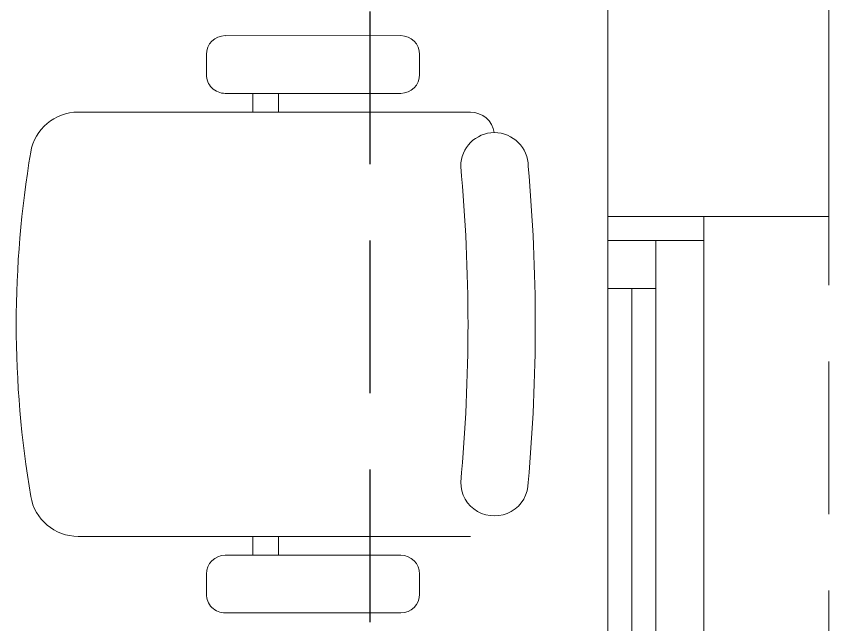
# Model space of a CAD drawing. Header units: inches. Extents: x -12418 to 242017, y -29325 to 19878.
# Drawn here: x 48203 to 49048, y -10522 to -9889 of the extents above; entities that cross this region are included whole.
import ezdxf

# ---------------------------------------------------------------- set-up
doc = ezdxf.new("R2010")
doc.units = ezdxf.units.IN
doc.header["$LTSCALE"] = 25
doc.header["$MEASUREMENT"] = 0
for name, pattern in [('00-Ground Floor$0$HIDDEN', [9.525, 6.35, -3.175]), ('DASHDOT', [25.4, 12.7, -6.35, 0, -6.35]), ('HIDDEN', [9.525, 6.35, -3.175])]:
    doc.linetypes.add(name, pattern=pattern)
doc.layers.get('0').update_dxf_attribs({"color": 8})
for name, color, linetype, lineweight in [('00-Ground Floor$0$Aluminum', 251, 'Continuous', 5), ('00-Ground Floor$0$LOADING', 253, 'Continuous', 5), ('00-Ground Floor$0$NEW Wall', 166, 'Continuous', 5), ('00-Ground Floor$0$Proj', 251, 'Continuous', 5), ('00-Ground Floor$0$Walls', 251, 'Continuous', 5), ('E-LITE-CLNG-CNDT', 6, 'DASHDOT', 35), ('E-POWR-FLOR-CNDT', 6, 'HIDDEN', 25)]:
    doc.layers.add(name, color=color, linetype=linetype, lineweight=lineweight)

# ---------------------------------------------------------------- blocks, each defined once
blk = doc.blocks.new('*X101')
at = {"color": 0}
for p, q in [((5, 3), (5, 3)), ((5, 3), (5, 3)), ((5, 3), (5, 3)), ((5, 3), (5, 3)), ((5, 3), (5, 3)), ((5, 3), (5, 3)), ((5, 3), (5, 3)), ((5, 3), (5, 3)), ((5, 3), (5, 3)), ((5, 3), (5, 3)), ((5, 3), (5, 3)), ((5, 3), (5, 3)), ((5, 3), (5, 3)), ((5, 3), (5, 3)), ((5, 3), (5, 3)), ((5, 3), (5, 3)), ((5, 3), (5, 3)), ((5, 3), (5, 3)), ((5, 3), (5, 3)), ((5, 3), (5, 3)), ((5, 3), (5, 3)), ((5, 3), (5, 3)), ((5, 3), (5, 3)), ((5, 3), (5, 3)), ((5, 3), (5, 3)), ((5, 3), (5, 3)), ((5, 3), (5, 3)), ((5, 3), (5, 3)), ((5, 3), (5, 3)), ((5, 3), (5, 3)), ((5, 3), (5, 3)), ((5, 3), (5, 3)), ((5, 3), (5, 3)), ((5, 3), (5, 3)), ((5, 3), (5, 3)), ((5, 3), (5, 3)), ((5, 3), (5, 3)), ((5, 3), (5, 3)), ((5, 3), (5, 3)), ((5, 3), (5, 3)), ((5, 3), (5, 3)), ((5, 3), (5, 3)), ((5, 3), (5, 3)), ((5, 3), (5, 3)), ((5, 3), (5, 3)), ((5, 3), (5, 3)), ((5, 3), (5, 3)), ((5, 3), (5, 3)), ((5, 3), (5, 3)), ((5, 3), (5, 3)), ((5, 3), (5, 3)), ((5, 3), (5, 3)), ((5, 3), (5, 3)), ((5, 3), (5, 3)), ((5, 3), (5, 3)), ((5, 3), (5, 3)), ((5, 3), (5, 3)), ((5, 3), (5, 3)), ((5, 3), (5, 3)), ((5, 3), (5, 3)), ((5, 3), (5, 3)), ((5, 3), (5, 3)), ((5, 3), (5, 3)), ((5, 3), (5, 3)), ((5, 3), (5, 3)), ((5, 3), (5, 3)), ((6, 3), (5, 3)), ((5, 3), (5, 3)), ((6, 3), (5, 3)), ((5, 3), (5, 3)), ((6, 3), (5, 3)), ((5, 3), (5, 3)), ((6, 3), (5, 3)), ((5, 3), (5, 3)), ((5, 3), (5, 3)), ((5, 3), (5, 3)), ((5, 3), (5, 3)), ((5, 3), (5, 3)), ((5, 3), (5, 3)), ((5, 3), (5, 3)), ((5, 3), (5, 3)), ((5, 3), (5, 3)), ((5, 3), (5, 3)), ((5, 3), (5, 3)), ((5, 3), (5, 3)), ((5, 3), (5, 3)), ((5, 3), (5, 3)), ((5, 3), (5, 3)), ((5, 3), (5, 3)), ((5, 3), (5, 3)), ((5, 3), (5, 3)), ((5, 3), (5, 3)), ((5, 3), (5, 3)), ((5, 3), (5, 3)), ((5, 3), (5, 3)), ((5, 3), (5, 3)), ((6, 3), (6, 3)), ((6, 3), (6, 3)), ((6, 3), (6, 3)), ((6, 3), (6, 3)), ((6, 3), (6, 3)), ((6, 3), (6, 3)), ((6, 3), (6, 3)), ((6, 3), (6, 3)), ((6, 3), (6, 3)), ((6, 3), (6, 3)), ((6, 3), (6, 3)), ((6, 3), (6, 3)), ((6, 3), (6, 3)), ((6, 3), (6, 3)), ((6, 3), (6, 3)), ((6, 3), (6, 3)), ((6, 3), (6, 3)), ((6, 3), (6, 3)), ((6, 3), (6, 3)), ((6, 3), (6, 3)), ((6, 3), (6, 3)), ((6, 3), (6, 3)), ((6, 3), (6, 3)), ((6, 3), (6, 3)), ((6, 3), (6, 3)), ((6, 3), (6, 3)), ((6, 3), (6, 3)), ((6, 3), (6, 3)), ((6, 3), (6, 3)), ((6, 3), (6, 3)), ((6, 3), (6, 3)), ((6, 3), (6, 3)), ((6, 3), (6, 3)), ((6, 3), (6, 3)), ((6, 3), (6, 3)), ((6, 3), (6, 3)), ((6, 3), (6, 3)), ((6, 3), (6, 3)), ((6, 3), (6, 3)), ((6, 3), (6, 3)), ((6, 3), (6, 3)), ((6, 3), (6, 3)), ((6, 3), (6, 3)), ((6, 3), (6, 3)), ((6, 3), (6, 3)), ((6, 3), (6, 3)), ((6, 3), (6, 3)), ((6, 3), (6, 3)), ((6, 3), (6, 3)), ((6, 3), (6, 3)), ((6, 3), (6, 3)), ((6, 3), (6, 3)), ((6, 3), (6, 3)), ((6, 3), (6, 3)), ((6, 3), (6, 3)), ((6, 3), (6, 3)), ((6, 3), (6, 3)), ((6, 3), (6, 3)), ((6, 3), (6, 3)), ((6, 3), (6, 3)), ((6, 3), (6, 3)), ((6, 3), (6, 3)), ((6, 3), (6, 3)), ((6, 3), (6, 3)), ((6, 3), (6, 3)), ((6, 3), (6, 3)), ((6, 3), (6, 3)), ((6, 3), (6, 3)), ((6, 3), (6, 3)), ((6, 3), (6, 3)), ((6, 3), (6, 3)), ((6, 3), (6, 3)), ((6, 3), (6, 3)), ((6, 3), (6, 3)), ((6, 3), (6, 3)), ((6, 3), (6, 3)), ((6, 3), (6, 3)), ((6, 3), (6, 3)), ((6, 3), (6, 3)), ((6, 3), (6, 3)), ((6, 3), (6, 3)), ((6, 3), (6, 3)), ((6, 3), (6, 3)), ((6, 3), (6, 3)), ((6, 3), (6, 3)), ((6, 3), (6, 3)), ((6, 3), (6, 3)), ((6, 3), (6, 3)), ((6, 3), (6, 3)), ((6, 3), (6, 3)), ((6, 3), (6, 3)), ((6, 3), (6, 3)), ((6, 3), (6, 3)), ((6, 3), (6, 3)), ((6, 3), (6, 3)), ((6, 3), (6, 3)), ((6, 3), (6, 3)), ((6, 3), (6, 3)), ((6, 3), (6, 3)), ((6, 3), (6, 3)), ((6, 3), (6, 3)), ((6, 3), (6, 3)), ((6, 3), (6, 3)), ((6, 3), (6, 3)), ((6, 3), (6, 3)), ((6, 3), (6, 3)), ((6, 3), (6, 3)), ((6, 3), (6, 3)), ((6, 3), (6, 3)), ((6, 3), (6, 3)), ((6, 3), (6, 3)), ((6, 3), (6, 3)), ((6, 3), (6, 3)), ((6, 3), (6, 3)), ((6, 3), (6, 3)), ((6, 3), (6, 3)), ((6, 3), (6, 3)), ((6, 3), (6, 3)), ((6, 3), (6, 3)), ((6, 3), (6, 3)), ((6, 3), (6, 3)), ((6, 3), (6, 3)), ((6, 3), (6, 3)), ((6, 3), (6, 3)), ((6, 3), (6, 3)), ((6, 3), (6, 3)), ((6, 3), (6, 3)), ((6, 3), (6, 3)), ((6, 3), (6, 3)), ((6, 3), (6, 3)), ((6, 3), (6, 3)), ((6, 3), (6, 3)), ((6, 3), (6, 3)), ((6, 3), (6, 3)), ((6, 3), (6, 3)), ((6, 3), (6, 3)), ((6, 3), (6, 3)), ((6, 3), (6, 3)), ((6, 3), (6, 3)), ((6, 3), (6, 3)), ((6, 3), (6, 3)), ((6, 3), (6, 3)), ((6, 3), (6, 3)), ((6, 3), (6, 3)), ((6, 3), (6, 3)), ((6, 3), (6, 3)), ((6, 3), (6, 3)), ((6, 3), (6, 3)), ((6, 3), (6, 3)), ((6, 3), (6, 3)), ((6, 3), (6, 3)), ((6, 3), (6, 3)), ((6, 3), (6, 3)), ((6, 3), (6, 3)), ((6, 3), (6, 3)), ((6, 3), (6, 3)), ((6, 3), (6, 3)), ((6, 3), (6, 3)), ((6, 3), (6, 3)), ((6, 3), (6, 3)), ((6, 3), (6, 3)), ((6, 3), (6, 3)), ((6, 3), (6, 3)), ((6, 3), (6, 3)), ((6, 3), (6, 3)), ((6, 3), (6, 3)), ((6, 3), (6, 3)), ((6, 3), (6, 3)), ((6, 3), (6, 3)), ((6, 3), (6, 3)), ((6, 3), (6, 3)), ((6, 3), (6, 3)), ((6, 3), (6, 3)), ((6, 3), (6, 3)), ((6, 3), (6, 3)), ((6, 3), (6, 3)), ((6, 3), (6, 3)), ((6, 3), (6, 3)), ((6, 3), (6, 3)), ((6, 3), (6, 3)), ((6, 3), (6, 3)), ((6, 3), (6, 3)), ((6, 3), (6, 3)), ((6, 3), (6, 3)), ((6, 3), (6, 3)), ((6, 3), (6, 3)), ((6, 3), (6, 3)), ((6, 3), (6, 3)), ((6, 3), (6, 3)), ((6, 3), (6, 3)), ((6, 3), (6, 3)), ((6, 3), (6, 3)), ((6, 3), (6, 3)), ((6, 3), (6, 3)), ((6, 3), (6, 3)), ((6, 3), (6, 3)), ((6, 3), (6, 3)), ((6, 3), (6, 3)), ((6, 3), (6, 3)), ((6, 3), (6, 3)), ((6, 3), (6, 3)), ((6, 3), (6, 3)), ((6, 3), (6, 3)), ((6, 3), (6, 3)), ((6, 3), (5, 3)), ((6, 3), (5, 3)), ((6, 3), (5, 3)), ((6, 3), (5, 3)), ((6, 3), (5, 3)), ((6, 3), (6, 3)), ((6, 3), (6, 3)), ((6, 3), (6, 3)), ((6, 3), (6, 3)), ((6, 3), (6, 3)), ((6, 3), (6, 3)), ((6, 3), (6, 3)), ((6, 3), (6, 3)), ((6, 3), (6, 3)), ((6, 3), (6, 3)), ((6, 3), (6, 3)), ((6, 3), (6, 3)), ((6, 3), (6, 3)), ((6, 3), (6, 3)), ((6, 3), (6, 3)), ((6, 3), (6, 3)), ((6, 3), (6, 3)), ((6, 3), (6, 3)), ((6, 3), (6, 3)), ((6, 3), (6, 3)), ((6, 3), (6, 3)), ((6, 3), (6, 3)), ((6, 3), (6, 3)), ((6, 3), (6, 3)), ((6, 3), (6, 3)), ((6, 3), (6, 3)), ((6, 3), (6, 3)), ((6, 3), (6, 3)), ((6, 3), (6, 3)), ((6, 3), (6, 3)), ((6, 3), (6, 3)), ((6, 3), (6, 3)), ((6, 3), (6, 3)), ((6, 3), (6, 3)), ((6, 3), (6, 3)), ((6, 3), (6, 3)), ((6, 3), (6, 3)), ((6, 3), (6, 3)), ((6, 3), (6, 3)), ((6, 3), (6, 3)), ((6, 3), (6, 3)), ((6, 3), (6, 3)), ((6, 3), (6, 3)), ((6, 3), (6, 3)), ((6, 3), (6, 3)), ((6, 3), (6, 3)), ((6, 3), (6, 3)), ((6, 3), (6, 3)), ((6, 3), (6, 3)), ((6, 3), (6, 3)), ((6, 3), (6, 3)), ((6, 3), (6, 3)), ((6, 3), (6, 3)), ((6, 3), (6, 3)), ((6, 3), (6, 3)), ((6, 3), (6, 3)), ((6, 3), (6, 3)), ((6, 3), (6, 3)), ((6, 3), (6, 3)), ((6, 3), (6, 3)), ((6, 3), (6, 3)), ((6, 3), (6, 3)), ((6, 3), (6, 3)), ((6, 3), (6, 3)), ((6, 3), (6, 3)), ((6, 3), (6, 3)), ((6, 3), (6, 3)), ((6, 3), (6, 3)), ((6, 3), (6, 3)), ((6, 3), (6, 3)), ((6, 3), (6, 3)), ((6, 3), (6, 3)), ((6, 3), (6, 3)), ((6, 3), (6, 3)), ((6, 3), (6, 3)), ((6, 3), (6, 3)), ((6, 3), (6, 3)), ((6, 3), (6, 3)), ((6, 3), (6, 3)), ((6, 3), (6, 3)), ((6, 3), (6, 3)), ((6, 3), (6, 3)), ((6, 3), (6, 3)), ((6, 3), (6, 3)), ((6, 3), (6, 3)), ((6, 3), (6, 3)), ((6, 3), (6, 3)), ((6, 3), (6, 3)), ((6, 3), (6, 3)), ((6, 3), (6, 3)), ((6, 3), (6, 3)), ((6, 3), (6, 3)), ((6, 3), (6, 3)), ((6, 3), (6, 3)), ((6, 3), (6, 3)), ((6, 3), (6, 3)), ((6, 3), (6, 3)), ((6, 3), (6, 3)), ((6, 3), (6, 3)), ((6, 3), (6, 3)), ((6, 3), (6, 3)), ((6, 3), (6, 3)), ((6, 3), (6, 3)), ((6, 3), (6, 3)), ((6, 3), (6, 3)), ((6, 3), (6, 3)), ((6, 3), (6, 3)), ((6, 3), (6, 3)), ((6, 3), (6, 3)), ((6, 3), (6, 3)), ((6, 3), (6, 3)), ((6, 3), (6, 3)), ((6, 3), (6, 3)), ((6, 3), (6, 3)), ((6, 3), (6, 3)), ((6, 3), (6, 3)), ((6, 3), (6, 3)), ((6, 3), (6, 3)), ((6, 3), (6, 3)), ((6, 3), (6, 3)), ((6, 3), (6, 3)), ((6, 3), (6, 3)), ((6, 3), (6, 3)), ((6, 3), (6, 3)), ((6, 3), (6, 3)), ((6, 3), (6, 3)), ((6, 3), (6, 3)), ((6, 3), (6, 3)), ((6, 3), (6, 3)), ((6, 3), (6, 3)), ((6, 3), (6, 3)), ((6, 3), (6, 3)), ((6, 3), (6, 3)), ((6, 3), (6, 3)), ((6, 3), (6, 3)), ((6, 3), (6, 3)), ((6, 3), (6, 3)), ((6, 3), (6, 3)), ((6, 3), (6, 3)), ((6, 3), (6, 3)), ((6, 3), (6, 3)), ((6, 3), (6, 3)), ((6, 3), (6, 3)), ((6, 3), (6, 3)), ((6, 3), (6, 3)), ((6, 3), (6, 3)), ((6, 3), (6, 3)), ((6, 3), (6, 3)), ((6, 3), (6, 3)), ((6, 3), (6, 3)), ((6, 3), (6, 3)), ((6, 3), (6, 3)), ((6, 3), (6, 3)), ((6, 3), (6, 3)), ((6, 3), (6, 3)), ((6, 3), (6, 3)), ((6, 3), (6, 3)), ((6, 3), (6, 3)), ((6, 3), (6, 3)), ((6, 3), (6, 3)), ((6, 3), (6, 3)), ((6, 3), (6, 3)), ((6, 3), (6, 3)), ((6, 3), (6, 3)), ((6, 3), (6, 3)), ((6, 3), (6, 3)), ((6, 3), (6, 3)), ((6, 3), (6, 3)), ((6, 3), (6, 3)), ((6, 3), (6, 3)), ((6, 3), (6, 3)), ((6, 3), (6, 3)), ((6, 3), (6, 3)), ((6, 3), (6, 3)), ((6, 3), (6, 3)), ((6, 3), (6, 3)), ((6, 3), (6, 3)), ((6, 3), (6, 3)), ((6, 3), (6, 3)), ((6, 3), (6, 3)), ((6, 3), (6, 3)), ((6, 3), (6, 3)), ((6, 3), (6, 3)), ((6, 3), (6, 3)), ((6, 3), (6, 3)), ((6, 3), (6, 3)), ((6, 3), (6, 3)), ((6, 3), (6, 3)), ((6, 3), (6, 3)), ((6, 3), (6, 3)), ((6, 3), (6, 3)), ((6, 3), (6, 3)), ((6, 3), (6, 3)), ((6, 3), (6, 3)), ((6, 3), (6, 3)), ((6, 3), (6, 3)), ((6, 3), (6, 3)), ((6, 3), (6, 3)), ((6, 3), (6, 3)), ((6, 3), (6, 3)), ((6, 3), (6, 3)), ((6, 3), (6, 3)), ((6, 3), (6, 3)), ((6, 3), (6, 3)), ((6, 3), (6, 3)), ((6, 3), (6, 3)), ((6, 3), (6, 3)), ((6, 3), (6, 3)), ((6, 3), (6, 3)), ((6, 3), (6, 3)), ((6, 3), (6, 3)), ((6, 3), (6, 3)), ((6, 3), (6, 3)), ((6, 3), (6, 3)), ((6, 3), (6, 3)), ((6, 3), (6, 3)), ((6, 3), (6, 3)), ((6, 3), (6, 3)), ((6, 3), (6, 3)), ((6, 3), (6, 3)), ((6, 3), (6, 3)), ((6, 3), (6, 3)), ((6, 3), (6, 3)), ((6, 3), (6, 3)), ((6, 3), (6, 3)), ((6, 3), (6, 3)), ((6, 3), (6, 3)), ((6, 3), (6, 3)), ((6, 3), (6, 3)), ((6, 3), (6, 3)), ((6, 3), (6, 3)), ((6, 3), (6, 3)), ((6, 3), (6, 3)), ((6, 3), (6, 3)), ((6, 3), (6, 3)), ((6, 3), (6, 3)), ((6, 3), (6, 3)), ((6, 3), (6, 3)), ((6, 3), (6, 3)), ((6, 3), (6, 3)), ((6, 3), (6, 3)), ((6, 3), (6, 3)), ((6, 3), (6, 3)), ((6, 3), (6, 3)), ((6, 3), (6, 3)), ((6, 3), (6, 3)), ((6, 3), (6, 3)), ((6, 3), (6, 3)), ((6, 3), (6, 3)), ((6, 3), (6, 3)), ((6, 3), (6, 3)), ((6, 3), (6, 3)), ((6, 3), (6, 3)), ((6, 3), (6, 3)), ((6, 3), (6, 3)), ((6, 3), (6, 3)), ((6, 3), (6, 3)), ((6, 3), (6, 3)), ((6, 3), (6, 3)), ((6, 3), (6, 3)), ((6, 3), (6, 3)), ((6, 3), (6, 3)), ((6, 3), (6, 3)), ((6, 3), (6, 3)), ((6, 3), (6, 3)), ((6, 3), (6, 3)), ((6, 3), (6, 3)), ((6, 3), (6, 3)), ((6, 3), (6, 3)), ((6, 3), (6, 3)), ((6, 3), (6, 3)), ((6, 3), (6, 3)), ((6, 3), (6, 3)), ((6, 3), (6, 3)), ((6, 3), (6, 3)), ((6, 3), (6, 3)), ((6, 3), (6, 3)), ((6, 3), (6, 3)), ((6, 3), (6, 3)), ((6, 3), (6, 3)), ((6, 3), (6, 3)), ((6, 3), (6, 3)), ((6, 3), (6, 3)), ((6, 3), (6, 3)), ((6, 3), (6, 3)), ((6, 3), (6, 3)), ((6, 3), (6, 3)), ((6, 3), (6, 3)), ((6, 3), (6, 3)), ((6, 3), (6, 3)), ((6, 3), (6, 3)), ((6, 3), (6, 3)), ((6, 3), (6, 3)), ((6, 3), (6, 3)), ((6, 3), (6, 3)), ((6, 3), (6, 3)), ((6, 3), (6, 3)), ((6, 3), (6, 3)), ((6, 3), (6, 3)), ((6, 3), (6, 3)), ((6, 3), (6, 3)), ((6, 3), (6, 3)), ((6, 3), (6, 3)), ((6, 3), (6, 3)), ((6, 3), (6, 3)), ((6, 3), (6, 3)), ((6, 3), (6, 3)), ((6, 3), (6, 3)), ((6, 3), (6, 3)), ((6, 3), (6, 3)), ((6, 3), (6, 3)), ((6, 3), (6, 3)), ((6, 3), (6, 3)), ((6, 3), (6, 3)), ((6, 3), (6, 3)), ((6, 3), (6, 3)), ((6, 3), (6, 3))]:
    blk.add_line(p, q, dxfattribs=at)
blk = doc.blocks.new('*X102')
at = {"color": 0}
for p, q in [((13, 1), (13, 1)), ((13, 1), (13, 1)), ((13, 1), (13, 1)), ((13, 1), (13, 1)), ((13, 1), (13, 1)), ((13, 1), (13, 1)), ((13, 1), (13, 1)), ((13, 1), (13, 1)), ((13, 1), (13, 1)), ((13, 1), (13, 1)), ((13, 1), (13, 1)), ((13, 1), (13, 1)), ((13, 1), (13, 1)), ((13, 1), (13, 1)), ((13, 1), (13, 1)), ((13, 1), (14, 1)), ((13, 1), (14, 1)), ((13, 1), (14, 1)), ((13, 1), (13, 1)), ((13, 1), (13, 1)), ((13, 1), (13, 1)), ((13, 1), (13, 1)), ((13, 1), (13, 1)), ((13, 1), (13, 1)), ((13, 1), (13, 1)), ((13, 1), (13, 1)), ((13, 1), (13, 1)), ((13, 1), (13, 1)), ((13, 1), (13, 1)), ((13, 1), (13, 1)), ((13, 1), (13, 1)), ((13, 1), (13, 1)), ((13, 1), (13, 1)), ((13, 1), (13, 1)), ((13, 1), (13, 1)), ((13, 1), (13, 1)), ((13, 1), (13, 1)), ((13, 1), (13, 1)), ((13, 1), (13, 1)), ((13, 1), (13, 1)), ((13, 1), (13, 1)), ((13, 1), (13, 1)), ((13, 1), (13, 1)), ((13, 1), (13, 1)), ((13, 1), (13, 1)), ((13, 1), (13, 1)), ((13, 1), (13, 1)), ((13, 1), (13, 1)), ((13, 1), (13, 1)), ((13, 1), (13, 1)), ((13, 1), (13, 1)), ((13, 1), (13, 1)), ((13, 1), (13, 1)), ((13, 1), (13, 1)), ((13, 1), (13, 1)), ((13, 1), (13, 1)), ((13, 1), (13, 1)), ((13, 1), (13, 1)), ((13, 1), (13, 1)), ((13, 1), (13, 1)), ((13, 1), (13, 1)), ((13, 1), (13, 1)), ((13, 1), (13, 1)), ((13, 1), (13, 1)), ((13, 1), (13, 1)), ((13, 1), (13, 1)), ((13, 1), (13, 1)), ((13, 1), (13, 1)), ((13, 1), (13, 1)), ((13, 1), (13, 1)), ((13, 1), (13, 1)), ((13, 1), (13, 1)), ((13, 1), (13, 1)), ((13, 1), (13, 1)), ((13, 1), (13, 1)), ((13, 1), (13, 1)), ((13, 1), (13, 1)), ((13, 1), (13, 1)), ((13, 1), (13, 1)), ((13, 1), (13, 1)), ((13, 1), (13, 1)), ((13, 1), (13, 1)), ((13, 1), (13, 1)), ((13, 1), (13, 1)), ((13, 1), (13, 1)), ((13, 1), (13, 1)), ((13, 1), (13, 1)), ((13, 1), (13, 1)), ((13, 1), (13, 1)), ((13, 1), (13, 1)), ((13, 1), (13, 1)), ((13, 1), (13, 1)), ((13, 1), (13, 1)), ((13, 1), (13, 1)), ((13, 1), (13, 1)), ((13, 1), (13, 1)), ((13, 1), (13, 1)), ((13, 1), (13, 1)), ((13, 1), (13, 1)), ((13, 1), (13, 1)), ((13, 1), (13, 1)), ((13, 1), (13, 1)), ((13, 1), (13, 1)), ((13, 1), (13, 1)), ((13, 1), (13, 1)), ((13, 1), (13, 1)), ((13, 1), (13, 1)), ((13, 1), (13, 1)), ((13, 1), (13, 1)), ((13, 1), (13, 1)), ((13, 1), (13, 1)), ((13, 1), (13, 1)), ((13, 1), (13, 1)), ((13, 1), (13, 1)), ((13, 1), (13, 1)), ((13, 1), (13, 1)), ((13, 1), (13, 1)), ((13, 1), (13, 1)), ((13, 1), (13, 1)), ((13, 1), (13, 1)), ((13, 1), (13, 1)), ((13, 1), (13, 1)), ((13, 1), (13, 1)), ((13, 1), (14, 1)), ((13, 0), (13, 0)), ((13, 0), (13, 0)), ((13, 0), (13, 0)), ((13, 0), (13, 0)), ((13, 0), (13, 0)), ((13, 0), (13, 0)), ((13, 0), (13, 0)), ((13, 0), (13, 0)), ((13, 0), (13, 0)), ((13, 0), (13, 0)), ((13, 0), (13, 0)), ((13, 0), (13, 0)), ((13, 0), (13, 0)), ((13, 0), (13, 0)), ((13, 0), (13, 0)), ((13, 0), (13, 0)), ((13, 0), (13, 0)), ((13, 0), (13, 0)), ((13, 0), (13, 0)), ((13, 0), (13, 0)), ((13, 0), (13, 0)), ((13, 0), (13, 0)), ((13, 0), (13, 0)), ((13, 0), (13, 0)), ((13, 0), (13, 0)), ((13, 0), (13, 0)), ((13, 0), (13, 0)), ((13, 0), (13, 0)), ((13, 0), (13, 0)), ((13, 0), (13, 0)), ((13, 0), (13, 0)), ((13, 0), (13, 0)), ((13, 0), (13, 0)), ((13, 0), (13, 0)), ((13, 0), (13, 0)), ((13, 0), (13, 0)), ((13, 0), (13, 0)), ((13, 0), (13, 0)), ((13, 0), (13, 0)), ((13, 0), (13, 0)), ((13, 0), (13, 0)), ((13, 0), (13, 0)), ((13, 0), (13, 0)), ((13, 0), (13, 0)), ((13, 0), (13, 0)), ((13, 0), (13, 0)), ((13, 0), (13, 0)), ((13, 0), (13, 0)), ((13, 0), (14, 0)), ((13, 0), (14, 0)), ((13, 0), (13, 0)), ((13, 0), (14, 0)), ((14, 1), (14, 1)), ((14, 1), (14, 1)), ((14, 1), (14, 1)), ((14, 1), (14, 1)), ((14, 1), (14, 1)), ((14, 1), (14, 1)), ((14, 1), (14, 1)), ((14, 1), (14, 1)), ((14, 1), (14, 1)), ((14, 1), (14, 1)), ((14, 1), (14, 1)), ((14, 1), (14, 1)), ((14, 1), (14, 1)), ((14, 1), (14, 1)), ((14, 1), (14, 1)), ((14, 1), (14, 1)), ((14, 1), (14, 1)), ((14, 1), (14, 1)), ((14, 1), (14, 1)), ((14, 1), (14, 1)), ((14, 1), (14, 1)), ((14, 1), (14, 1)), ((14, 1), (14, 1)), ((14, 1), (14, 1)), ((14, 1), (14, 1)), ((14, 1), (14, 1)), ((14, 1), (14, 1)), ((14, 1), (14, 1)), ((14, 1), (14, 1)), ((14, 1), (14, 1)), ((14, 1), (14, 1)), ((14, 1), (14, 1)), ((14, 1), (14, 1)), ((14, 1), (14, 1)), ((14, 1), (14, 1)), ((14, 1), (14, 1)), ((14, 1), (14, 1)), ((14, 1), (14, 1)), ((14, 1), (14, 1)), ((14, 1), (14, 1)), ((14, 1), (14, 1)), ((14, 1), (14, 1)), ((14, 1), (14, 1)), ((14, 1), (14, 1)), ((14, 1), (14, 1)), ((14, 1), (14, 1)), ((14, 1), (14, 1)), ((14, 1), (14, 1)), ((14, 1), (14, 1)), ((14, 1), (14, 1)), ((14, 1), (14, 1)), ((14, 1), (14, 1)), ((14, 1), (14, 1)), ((14, 1), (14, 1)), ((14, 1), (14, 1)), ((14, 1), (14, 1)), ((14, 1), (14, 1)), ((14, 1), (14, 1)), ((14, 1), (14, 1)), ((14, 1), (14, 1)), ((14, 1), (14, 1)), ((14, 1), (14, 1)), ((14, 1), (14, 1)), ((14, 1), (14, 1)), ((14, 1), (14, 1)), ((14, 1), (14, 1)), ((14, 1), (14, 1)), ((14, 1), (14, 1)), ((14, 1), (14, 1)), ((14, 1), (14, 1)), ((14, 1), (14, 1)), ((14, 1), (14, 1)), ((14, 1), (14, 1)), ((14, 1), (14, 1)), ((14, 1), (14, 1)), ((14, 1), (14, 1)), ((14, 1), (14, 1)), ((14, 1), (14, 1)), ((14, 1), (14, 1)), ((14, 1), (14, 1)), ((14, 1), (14, 1)), ((14, 1), (14, 1)), ((14, 1), (14, 1)), ((14, 1), (14, 1)), ((14, 1), (14, 1)), ((14, 1), (14, 1)), ((14, 1), (14, 1)), ((14, 1), (14, 1)), ((14, 1), (14, 1)), ((14, 1), (14, 1)), ((14, 1), (14, 1)), ((14, 1), (14, 1)), ((14, 1), (14, 1)), ((14, 1), (14, 1)), ((14, 0), (14, 0)), ((14, 0), (14, 0)), ((14, 0), (14, 0)), ((14, 0), (14, 0)), ((14, 0), (14, 0)), ((14, 0), (14, 0)), ((14, 0), (14, 0)), ((14, 0), (14, 0)), ((14, 0), (14, 0)), ((14, 0), (14, 0)), ((14, 0), (14, 0)), ((14, 0), (14, 0)), ((14, 0), (14, 0)), ((14, 0), (14, 0)), ((14, 0), (14, 0)), ((14, 0), (14, 0)), ((14, 0), (14, 0)), ((14, 0), (14, 0)), ((14, 0), (14, 0)), ((14, 0), (14, 0)), ((14, 0), (14, 0)), ((14, 0), (14, 0)), ((14, 0), (14, 0)), ((14, 0), (14, 0)), ((14, 0), (14, 0)), ((14, 0), (14, 0)), ((14, 0), (14, 0)), ((14, 0), (14, 0)), ((14, 0), (14, 0)), ((14, 0), (14, 0)), ((14, 0), (14, 0)), ((14, 0), (14, 0)), ((14, 0), (14, 0)), ((14, 0), (14, 0)), ((14, 0), (14, 0)), ((14, 0), (14, 0)), ((14, 0), (14, 0)), ((14, 0), (14, 0)), ((14, 0), (14, 0)), ((14, 0), (14, 0)), ((14, 0), (14, 0)), ((14, 0), (14, 0)), ((14, 0), (14, 0)), ((14, 0), (14, 0)), ((14, 0), (14, 0)), ((14, 0), (14, 0)), ((14, 0), (14, 0)), ((14, 0), (14, 0)), ((13, 0), (13, 0)), ((13, 0), (14, 0)), ((13, 0), (13, 0)), ((13, 0), (14, 0)), ((13, 0), (13, 0)), ((13, 0), (14, 0)), ((13, 0), (13, 0)), ((13, 0), (13, 0)), ((13, 0), (13, 0)), ((13, 0), (13, 0)), ((13, 0), (14, 0)), ((13, 0), (13, 0)), ((13, 0), (14, 0)), ((13, 0), (13, 0)), ((13, 0), (14, 0)), ((13, 0), (13, 0)), ((13, 0), (14, 0)), ((13, 0), (13, 0)), ((13, 0), (14, 0)), ((13, 0), (13, 0)), ((13, 0), (14, 0)), ((13, 0), (13, 0)), ((13, 0), (14, 0)), ((13, 0), (13, 0)), ((13, 0), (13, 0)), ((13, 0), (13, 0)), ((13, 0), (14, 0)), ((13, 0), (13, 0)), ((13, 0), (14, 0)), ((13, 0), (13, 0)), ((13, 0), (14, 0)), ((13, 0), (13, 0)), ((13, 0), (14, 0)), ((13, 0), (13, 0)), ((13, 0), (13, 0)), ((13, 0), (13, 0)), ((13, 0), (13, 0)), ((13, 0), (13, 0)), ((13, 0), (13, 0)), ((13, 0), (13, 0)), ((13, 0), (13, 0)), ((13, 0), (13, 0)), ((13, 0), (13, 0)), ((13, 0), (13, 0)), ((13, 0), (13, 0)), ((13, 0), (13, 0)), ((13, 0), (13, 0)), ((13, 0), (13, 0)), ((13, 0), (13, 0)), ((13, 0), (13, 0)), ((13, 0), (13, 0)), ((13, 0), (13, 0)), ((13, 0), (13, 0)), ((13, 0), (13, 0)), ((13, 0), (13, 0)), ((13, 0), (13, 0)), ((13, 0), (13, 0)), ((13, 0), (13, 0)), ((13, 0), (13, 0)), ((13, 0), (13, 0)), ((13, 0), (13, 0)), ((13, 0), (13, 0)), ((13, 0), (13, 0)), ((13, 0), (13, 0)), ((13, -1), (13, -1)), ((13, -1), (13, -1)), ((13, -1), (13, -1)), ((13, -1), (13, -1)), ((13, -1), (13, -1)), ((13, -1), (14, -1)), ((13, -1), (13, -1)), ((14, 0), (14, 0)), ((14, 0), (14, 0)), ((14, 0), (14, 0)), ((14, 0), (14, 0)), ((14, 0), (14, 0)), ((14, 0), (14, 0)), ((14, 0), (14, 0)), ((14, 0), (14, 0)), ((14, 0), (14, 0)), ((14, 0), (14, 0)), ((14, 0), (14, 0)), ((14, 0), (14, 0)), ((14, 0), (14, 0)), ((14, 0), (14, 0)), ((14, 0), (14, 0)), ((13, 0), (14, 0)), ((14, 0), (14, 0)), ((14, 0), (14, 0)), ((14, 0), (14, 0)), ((14, 0), (14, 0)), ((14, 0), (14, 0)), ((14, 0), (14, 0)), ((14, 0), (14, 0)), ((14, 0), (14, 0)), ((14, 0), (14, 0)), ((14, 0), (14, 0)), ((14, 0), (14, 0)), ((14, 0), (14, 0)), ((14, 0), (14, 0)), ((14, 0), (14, 0)), ((14, 0), (14, 0)), ((14, 0), (14, 0)), ((14, 0), (14, 0)), ((14, 0), (14, 0)), ((14, 0), (14, 0)), ((14, 0), (14, 0)), ((14, 0), (14, 0)), ((14, 0), (14, 0)), ((14, 0), (14, 0)), ((14, 0), (14, 0)), ((14, 0), (14, 0)), ((14, 0), (14, 0)), ((14, 0), (14, 0)), ((14, 0), (14, 0)), ((14, 0), (14, 0)), ((14, 0), (14, 0)), ((14, 0), (14, 0)), ((14, 0), (14, 0)), ((14, 0), (14, 0)), ((14, 0), (14, 0)), ((14, -1), (14, -1)), ((14, -1), (14, -1)), ((14, -1), (14, -1)), ((14, -1), (14, -1)), ((14, -1), (14, -1))]:
    blk.add_line(p, q, dxfattribs=at)
blk = doc.blocks.new('00-Ground Floor$0$GF21018-P')
at = {"color": 0}
for p, q in [((-0.2207, 0.47563), (-0.2207, 0.0675)), ((0.22049, 0.47563), (0.22049, 0.0675)), ((-0.2806, 0.34221), (-0.25983, 0.34221)), ((0.25963, 0.34221), (0.2804, 0.34221)), ((-0.30021, 0.32259), (-0.30021, 0.14)), ((-0.24021, 0.32259), (-0.24021, 0.14)), ((0.24001, 0.32259), (0.24001, 0.14)), ((0.30001, 0.32259), (0.30001, 0.14)), ((-0.24021, 0.29372), (-0.2207, 0.29372)), ((0.22049, 0.29372), (0.24001, 0.29372)), ((-0.24021, 0.26708), (-0.2207, 0.26708)), ((0.22049, 0.26708), (0.24001, 0.26708)), ((-0.2806, 0.12039), (-0.25983, 0.12039)), ((0.25963, 0.12039), (0.2804, 0.12039))]:
    blk.add_line(p, q, dxfattribs=at)
for points in [[(0.24001, 0.29372), (0.24001, 0.29372), (0.24001, 0.29372), (0.24001, 0.29372), (0.24001, 0.29372), (0.24001, 0.29372), (0.24001, 0.29372), (0.24001, 0.29372), (0.24001, 0.29372), (0.24001, 0.29372), (0.24001, 0.29372), (0.24001, 0.29372), (0.24001, 0.29372), (0.24001, 0.29372), (0.24001, 0.29372), (0.24001, 0.29372), (0.24001, 0.29372), (0.24001, 0.29372), (0.24001, 0.29372), (0.24001, 0.29372), (0.24001, 0.29372), (0.24001, 0.29372), (0.24001, 0.29372), (0.24001, 0.29372), (0.24001, 0.29372), (0.24001, 0.29372), (0.24001, 0.29372), (0.24001, 0.29372), (0.24001, 0.29372), (0.24001, 0.29372), (0.24001, 0.29372), (0.24001, 0.29372), (0.24001, 0.29372), (0.24001, 0.29372), (0.24001, 0.29372), (0.24001, 0.29372), (0.24001, 0.29372), (0.24001, 0.29372), (0.24001, 0.29372), (0.24001, 0.29372), (0.24001, 0.29372), (0.24001, 0.29372), (0.24001, 0.29372), (0.24001, 0.29372), (0.24001, 0.29372), (0.24001, 0.29372), (0.24001, 0.29372), (0.24001, 0.29372), (0.24001, 0.29372), (0.24001, 0.29372), (0.24001, 0.29372), (0.24001, 0.29372), (0.24001, 0.29372), (0.24001, 0.29372), (0.24001, 0.29372), (0.24001, 0.29372), (0.24001, 0.29372), (0.24001, 0.29372), (0.24001, 0.29372), (0.24001, 0.29372), (0.24001, 0.29372), (0.24001, 0.29372), (0.24001, 0.29372), (0.24001, 0.29372), (0.24001, 0.29372), (0.24001, 0.29372), (0.24001, 0.29372), (0.24001, 0.29372), (0.24001, 0.29372), (0.24001, 0.29372), (0.24001, 0.29372), (0.24001, 0.29372), (0.24001, 0.29372), (0.24001, 0.29372), (0.24001, 0.29372), (0.24001, 0.29372), (0.24001, 0.29372), (0.24001, 0.29372), (0.24001, 0.29372), (0.24001, 0.29372), (0.24001, 0.29372), (0.24001, 0.29372), (0.24001, 0.29372), (0.24001, 0.29372), (0.24001, 0.29372), (0.24001, 0.29372), (0.24001, 0.29372), (0.24001, 0.29372), (0.24001, 0.29372), (0.24001, 0.29372), (0.24001, 0.29372), (0.24001, 0.29372), (0.24001, 0.29372), (0.24001, 0.29372), (0.24001, 0.29372), (0.24001, 0.29372), (0.24001, 0.29372), (0.24001, 0.29372), (0.24001, 0.29372), (0.24001, 0.29372), (0.24001, 0.29372), (0.24001, 0.29372), (0.24001, 0.29372), (0.24001, 0.29372), (0.24001, 0.29372), (0.24001, 0.29372), (0.24001, 0.29372), (0.24001, 0.29372), (0.24001, 0.29372), (0.24001, 0.29372), (0.24001, 0.29372), (0.24001, 0.29372), (0.24001, 0.29372), (0.24001, 0.29372), (0.24001, 0.29372), (0.24001, 0.29372), (0.24001, 0.29372), (0.24001, 0.29372), (0.24001, 0.29372), (0.24001, 0.29372), (0.24001, 0.29372), (0.24001, 0.29372), (0.24001, 0.29372), (0.24001, 0.29372), (0.24001, 0.29372), (0.24001, 0.29372), (0.24001, 0.29372), (0.24001, 0.29372), (0.24001, 0.29372), (0.24001, 0.29372), (0.24001, 0.29372), (0.24001, 0.29372), (0.24001, 0.29372), (0.24001, 0.29372), (0.24001, 0.29372), (0.24001, 0.29372), (0.24001, 0.29372), (0.24001, 0.29372), (0.24001, 0.29372), (0.24001, 0.29372), (0.24001, 0.29372), (0.24001, 0.29372), (0.24001, 0.29372), (0.24001, 0.29372), (0.24001, 0.29372), (0.24001, 0.29372), (0.24001, 0.29372), (0.24001, 0.29372), (0.24001, 0.29372), (0.24001, 0.29372), (0.24001, 0.29372), (0.24001, 0.29372), (0.24001, 0.29372), (0.24001, 0.29372), (0.24001, 0.29372), (0.24001, 0.29372), (0.24001, 0.29372), (0.24001, 0.29372), (0.24001, 0.29372), (0.24001, 0.29372), (0.24001, 0.29372), (0.24001, 0.29372), (0.24001, 0.29372), (0.24001, 0.29372), (0.24001, 0.29372), (0.24001, 0.29372), (0.24001, 0.29372), (0.24001, 0.29372), (0.24001, 0.29372), (0.24001, 0.29372), (0.24001, 0.29372), (0.24001, 0.29372), (0.24001, 0.29372), (0.24001, 0.29372), (0.24001, 0.29372), (0.24001, 0.29372), (0.24001, 0.29372), (0.24001, 0.29372), (0.24001, 0.29372), (0.24001, 0.29372), (0.24001, 0.29372), (0.24001, 0.29372), (0.24001, 0.29372), (0.24001, 0.29372), (0.24001, 0.29372), (0.24001, 0.29372), (0.24001, 0.29372), (0.24001, 0.29372), (0.24001, 0.29372), (0.24001, 0.29372), (0.24001, 0.29372), (0.24001, 0.29372), (0.24001, 0.29372), (0.24001, 0.29372), (0.24001, 0.29372), (0.24001, 0.29372), (0.24001, 0.29372), (0.24001, 0.29372), (0.24001, 0.29372), (0.24001, 0.29372), (0.24001, 0.29372), (0.24001, 0.29372), (0.24001, 0.29372), (0.24001, 0.29372), (0.24001, 0.29372), (0.24001, 0.29372), (0.24001, 0.29372), (0.24001, 0.29372), (0.24001, 0.29372), (0.24001, 0.29372), (0.24001, 0.29372), (0.24001, 0.29372), (0.24001, 0.29372), (0.24001, 0.29372), (0.24001, 0.29372), (0.24001, 0.29372), (0.24001, 0.29372), (0.24001, 0.29372), (0.24001, 0.29372), (0.24001, 0.29372), (0.24001, 0.29372), (0.24001, 0.29372), (0.24001, 0.29372), (0.24001, 0.29372), (0.24001, 0.29372), (0.24001, 0.29372), (0.24001, 0.29372), (0.24001, 0.29372), (0.24001, 0.29372), (0.24001, 0.29372), (0.24001, 0.29372), (0.24001, 0.29372), (0.24001, 0.29372), (0.24001, 0.29372), (0.24001, 0.29372), (0.24001, 0.29372), (0.24001, 0.29372), (0.24001, 0.29372), (0.24001, 0.29372), (0.24001, 0.29372), (0.24001, 0.29372), (0.24001, 0.29372), (0.24001, 0.29372), (0.24001, 0.29372), (0.24001, 0.29372), (0.24001, 0.29372), (0.24001, 0.29372), (0.24001, 0.29372), (0.24001, 0.29372), (0.24001, 0.29372), (0.24001, 0.29372), (0.24001, 0.29372), (0.24001, 0.29372), (0.24001, 0.29372), (0.24001, 0.29372), (0.24001, 0.29372), (0.24001, 0.29372), (0.24001, 0.29372), (0.24001, 0.29372), (0.24001, 0.29372), (0.24001, 0.29372), (0.24001, 0.29372), (0.24001, 0.29372), (0.24001, 0.29372), (0.24001, 0.29372), (0.24001, 0.29372), (0.24001, 0.29372), (0.24001, 0.29372), (0.24001, 0.29372), (0.24001, 0.29372), (0.24001, 0.29372), (0.24001, 0.29372), (0.24001, 0.29372), (0.24001, 0.29372), (0.24001, 0.29372), (0.24001, 0.29372), (0.24001, 0.29372)], [(0.24001, 0.29372), (0.24001, 0.29372), (0.24001, 0.29372), (0.24001, 0.29372), (0.24001, 0.29372), (0.24001, 0.29372), (0.24001, 0.29372), (0.24001, 0.29372), (0.24001, 0.29372), (0.24001, 0.29372), (0.24001, 0.29372), (0.24001, 0.29372), (0.24001, 0.29372), (0.24001, 0.29372), (0.24001, 0.29372), (0.24001, 0.29372), (0.24001, 0.29372), (0.24001, 0.29372), (0.24001, 0.29372), (0.24001, 0.29372), (0.24001, 0.29372), (0.24001, 0.29372), (0.24001, 0.29372), (0.24001, 0.29372), (0.24001, 0.29372), (0.24001, 0.29372), (0.24001, 0.29372), (0.24001, 0.29372), (0.24001, 0.29372), (0.24001, 0.29372), (0.24001, 0.29372), (0.24001, 0.29372), (0.24001, 0.29372), (0.24001, 0.29372), (0.24001, 0.29372), (0.24001, 0.29372), (0.24001, 0.29372), (0.24001, 0.29372), (0.24001, 0.29372), (0.24001, 0.29372), (0.24001, 0.29372), (0.24001, 0.29372), (0.24001, 0.29372), (0.24001, 0.29372), (0.24001, 0.29372), (0.24001, 0.29372), (0.24001, 0.29372), (0.24001, 0.29372), (0.24001, 0.29372), (0.24001, 0.29372), (0.24001, 0.29372), (0.24001, 0.29372), (0.24001, 0.29372), (0.24001, 0.29372), (0.24001, 0.29372), (0.24001, 0.29372), (0.24001, 0.29372), (0.24001, 0.29372), (0.24001, 0.29372), (0.24001, 0.29372), (0.24001, 0.29372), (0.24001, 0.29372), (0.24001, 0.29372), (0.24001, 0.29372), (0.24001, 0.29372), (0.24001, 0.29372), (0.24001, 0.29372), (0.24001, 0.29372), (0.24001, 0.29372), (0.24001, 0.29372), (0.24001, 0.29372), (0.24001, 0.29372), (0.24001, 0.29372), (0.24001, 0.29372), (0.24001, 0.29372), (0.24001, 0.29372), (0.24001, 0.29372), (0.24001, 0.29372), (0.24001, 0.29372), (0.24001, 0.29372), (0.24001, 0.29372), (0.24001, 0.29372), (0.24001, 0.29372), (0.24001, 0.29372), (0.24001, 0.29372), (0.24001, 0.29372), (0.24001, 0.29372), (0.24001, 0.29372), (0.24001, 0.29372), (0.24001, 0.29372), (0.24001, 0.29372), (0.24001, 0.29372), (0.24001, 0.29372), (0.24001, 0.29372), (0.24001, 0.29372), (0.24001, 0.29372), (0.24001, 0.29372), (0.24001, 0.29372), (0.24001, 0.29372), (0.24001, 0.29372), (0.24001, 0.29372), (0.24001, 0.29372), (0.24001, 0.29372), (0.24001, 0.29372), (0.24001, 0.29372), (0.24001, 0.29372), (0.24001, 0.29372), (0.24001, 0.29372), (0.24001, 0.29372), (0.24001, 0.29372), (0.24001, 0.29372), (0.24001, 0.29372), (0.24001, 0.29372), (0.24001, 0.29372), (0.24001, 0.29372), (0.24001, 0.29372), (0.24001, 0.29372), (0.24001, 0.29372), (0.24001, 0.29372), (0.24001, 0.29372), (0.24001, 0.29372), (0.24001, 0.29372), (0.24001, 0.29372), (0.24001, 0.29372), (0.24001, 0.29372), (0.24001, 0.29372), (0.24001, 0.29372), (0.24001, 0.29372), (0.24001, 0.29372), (0.24001, 0.29372), (0.24001, 0.29372), (0.24001, 0.29372), (0.24001, 0.29372), (0.24001, 0.29372), (0.24001, 0.29372), (0.24001, 0.29372), (0.24001, 0.29372), (0.24001, 0.29372), (0.24001, 0.29372), (0.24001, 0.29372), (0.24001, 0.29372), (0.24001, 0.29372), (0.24001, 0.29372), (0.24001, 0.29372), (0.24001, 0.29372), (0.24001, 0.29372), (0.24001, 0.29372), (0.24001, 0.29372), (0.24001, 0.29372), (0.24001, 0.29372), (0.24001, 0.29372), (0.24001, 0.29372), (0.24001, 0.29372), (0.24001, 0.29372), (0.24001, 0.29372), (0.24001, 0.29372), (0.24001, 0.29372), (0.24001, 0.29372), (0.24001, 0.29372), (0.24001, 0.29372), (0.24001, 0.29372), (0.24001, 0.29372), (0.24001, 0.29372), (0.24001, 0.29372), (0.24001, 0.29372), (0.24001, 0.29372), (0.24001, 0.29372), (0.24001, 0.29372), (0.24001, 0.29372), (0.24001, 0.29372), (0.24001, 0.29372), (0.24001, 0.29372), (0.24001, 0.29372), (0.24001, 0.29372), (0.24001, 0.29372), (0.24001, 0.29372), (0.24001, 0.29372), (0.24001, 0.29372), (0.24001, 0.29372), (0.24001, 0.29372), (0.24001, 0.29372), (0.24001, 0.29372), (0.24001, 0.29372), (0.24001, 0.29372), (0.24001, 0.29372), (0.24001, 0.29372), (0.24001, 0.29372), (0.24001, 0.29372), (0.24001, 0.29372), (0.24001, 0.29372), (0.24001, 0.29372), (0.24001, 0.29372), (0.24001, 0.29372), (0.24001, 0.29372), (0.24001, 0.29372), (0.24001, 0.29372), (0.24001, 0.29372), (0.24001, 0.29372), (0.24001, 0.29372), (0.24001, 0.29372), (0.24001, 0.29372), (0.24001, 0.29372), (0.24001, 0.29372), (0.24001, 0.29372), (0.24001, 0.29372), (0.24001, 0.29372), (0.24001, 0.29372), (0.24001, 0.29372), (0.24001, 0.29372), (0.24001, 0.29372), (0.24001, 0.29372), (0.24001, 0.29372), (0.24001, 0.29372), (0.24001, 0.29372), (0.24001, 0.29372), (0.24001, 0.29372), (0.24001, 0.29372), (0.24001, 0.29372), (0.24001, 0.29372)], [(0.24001, 0.29372), (0.24001, 0.29372), (0.24001, 0.29372), (0.24001, 0.29372), (0.24001, 0.29372), (0.24001, 0.29372), (0.24001, 0.29372), (0.24001, 0.29372), (0.24001, 0.29372), (0.24001, 0.29372), (0.24001, 0.29372), (0.24001, 0.29372), (0.24001, 0.29372), (0.24001, 0.29372), (0.24001, 0.29372), (0.24001, 0.29372), (0.24001, 0.29372), (0.24001, 0.29372), (0.24001, 0.29372), (0.24001, 0.29372), (0.24001, 0.29372), (0.24001, 0.29372), (0.24001, 0.29372), (0.24001, 0.29372), (0.24001, 0.29372), (0.24001, 0.29372), (0.24001, 0.29372), (0.24001, 0.29372), (0.24001, 0.29372), (0.24001, 0.29372), (0.24001, 0.29372), (0.24001, 0.29372), (0.24001, 0.29372), (0.24001, 0.29372), (0.24001, 0.29372), (0.24001, 0.29372), (0.24001, 0.29372), (0.24001, 0.29372), (0.24001, 0.29372), (0.24001, 0.29372), (0.24001, 0.29372), (0.24001, 0.29372), (0.24001, 0.29372), (0.24001, 0.29372), (0.24001, 0.29372), (0.24001, 0.29372), (0.24001, 0.29372), (0.24001, 0.29372), (0.24001, 0.29372), (0.24001, 0.29372), (0.24001, 0.29372), (0.24001, 0.29372), (0.24001, 0.29372), (0.24001, 0.29372), (0.24001, 0.29372), (0.24001, 0.29372), (0.24001, 0.29372), (0.24001, 0.29372), (0.24001, 0.29372), (0.24001, 0.29372), (0.24001, 0.29372), (0.24001, 0.29372), (0.24001, 0.29372), (0.24001, 0.29372), (0.24001, 0.29372), (0.24001, 0.29372), (0.24001, 0.29372), (0.24001, 0.29372), (0.24001, 0.29372), (0.24001, 0.29372), (0.24001, 0.29372), (0.24001, 0.29372), (0.24001, 0.29372), (0.24001, 0.29372), (0.24001, 0.29372), (0.24001, 0.29372), (0.24001, 0.29372), (0.24001, 0.29372), (0.24001, 0.29372), (0.24001, 0.29372), (0.24001, 0.29372), (0.24001, 0.29372), (0.24001, 0.29372), (0.24001, 0.29372), (0.24001, 0.29372), (0.24001, 0.29372), (0.24001, 0.29372), (0.24001, 0.29372), (0.24001, 0.29372), (0.24001, 0.29372), (0.24001, 0.29372), (0.24001, 0.29372), (0.24001, 0.29372), (0.24001, 0.29372), (0.24001, 0.29372), (0.24001, 0.29372), (0.24001, 0.29372), (0.24001, 0.29372), (0.24001, 0.29372), (0.24001, 0.29372), (0.24001, 0.29372), (0.24001, 0.29372), (0.24001, 0.29372), (0.24001, 0.29372), (0.24001, 0.29372), (0.24001, 0.29372), (0.24001, 0.29372), (0.24001, 0.29372), (0.24001, 0.29372), (0.24001, 0.29372), (0.24001, 0.29372), (0.24001, 0.29372), (0.24001, 0.29372), (0.24001, 0.29372), (0.24001, 0.29372), (0.24001, 0.29372), (0.24001, 0.29372), (0.24001, 0.29372), (0.24001, 0.29372), (0.24001, 0.29372), (0.24001, 0.29372), (0.24001, 0.29372), (0.24001, 0.29372), (0.24001, 0.29372), (0.24001, 0.29372), (0.24001, 0.29372), (0.24001, 0.29372), (0.24001, 0.29372), (0.24001, 0.29372), (0.24001, 0.29372), (0.24001, 0.29372), (0.24001, 0.29372), (0.24001, 0.29372), (0.24001, 0.29372), (0.24001, 0.29372), (0.24001, 0.29372), (0.24001, 0.29372), (0.24001, 0.29372), (0.24001, 0.29372), (0.24001, 0.29372), (0.24001, 0.29372), (0.24001, 0.29372), (0.24001, 0.29372), (0.24001, 0.29372), (0.24001, 0.29372), (0.24001, 0.29372), (0.24001, 0.29372), (0.24001, 0.29372), (0.24001, 0.29372), (0.24001, 0.29372), (0.24001, 0.29372), (0.24001, 0.29372), (0.24001, 0.29372), (0.24001, 0.29372), (0.24001, 0.29372), (0.24001, 0.29372), (0.24001, 0.29372), (0.24001, 0.29372), (0.24001, 0.29372), (0.24001, 0.29372), (0.24001, 0.29372), (0.24001, 0.29372), (0.24001, 0.29372), (0.24001, 0.29372), (0.24001, 0.29372), (0.24001, 0.29372), (0.24001, 0.29372), (0.24001, 0.29372), (0.24001, 0.29372), (0.24001, 0.29372), (0.24001, 0.29372), (0.24001, 0.29372), (0.24001, 0.29372), (0.24001, 0.29372), (0.24001, 0.29372), (0.24001, 0.29372), (0.24001, 0.29372), (0.24001, 0.29372), (0.24001, 0.29372), (0.24001, 0.29372), (0.24001, 0.29372), (0.24001, 0.29372), (0.24001, 0.29372), (0.24001, 0.29372), (0.24001, 0.29372), (0.24001, 0.29372), (0.24001, 0.29372), (0.24001, 0.29372), (0.24001, 0.29372), (0.24001, 0.29372), (0.24001, 0.29372), (0.24001, 0.29372), (0.24001, 0.29372), (0.24001, 0.29372), (0.24001, 0.29372), (0.24001, 0.29372), (0.24001, 0.29372), (0.24001, 0.29372), (0.24001, 0.29372), (0.24001, 0.29372), (0.24001, 0.29372), (0.24001, 0.29372), (0.24001, 0.29372), (0.24001, 0.29372), (0.24001, 0.29372), (0.24001, 0.29372), (0.24001, 0.29372), (0.24001, 0.29372), (0.24001, 0.29372), (0.24001, 0.29372), (0.24001, 0.29372), (0.24001, 0.29372), (0.24001, 0.29372), (0.24001, 0.29372)]]:
    blk.add_lwpolyline(points, close=True, dxfattribs=at)
for centre, radius, start, end in [((-0.0001, -0.52948), 1.06948, 80.36712, 99.63288), ((-0.1707, 0.47563), 0.05, 99.63288, 180), ((0.17049, 0.47563), 0.05, 0, 80.36712), ((-0.2806, 0.32259), 0.01962, 90, 180), ((-0.25983, 0.32259), 0.01962, 360, 90), ((0.25963, 0.32259), 0.01962, 90, 180), ((0.2804, 0.32259), 0.01962, 0, 90), ((-0.2806, 0.14), 0.01962, 180, 270), ((-0.25983, 0.14), 0.01962, 270, 360), ((0.25963, 0.14), 0.01962, 180, 270), ((0.2804, 0.14), 0.01962, 270, 0), ((-0.16429, 0.0425), 0.03511, 90, 270), ((0, 1.84674), 1.77674, 264.69456, 275.30527), ((0.16409, 0.0425), 0.03511, 270, 90), ((-0.1957, 0.0675), 0.025, 180, 261.47208), ((0, 1.83136), 1.83136, 264.85322, 275.14698)]:
    blk.add_arc(centre, radius, start, end, dxfattribs=at)
at = {"layer": '00-Ground Floor$0$NEW Wall', "color": 0, "linetype": 'Continuous'}
for points in [[(0.24001, 0.29372), (0.24001, 0.29372), (0.24001, 0.29372), (0.24001, 0.29372), (0.24001, 0.29372), (0.24001, 0.29372), (0.24001, 0.29372), (0.24001, 0.29372)], [(0.24001, 0.29372), (0.24001, 0.29372), (0.24001, 0.29372), (0.24001, 0.29372), (0.24001, 0.29372), (0.24001, 0.29372), (0.24001, 0.29372)], [(0.24001, 0.29372), (0.24001, 0.29372), (0.24001, 0.29372), (0.24001, 0.29372), (0.24001, 0.29372), (0.24001, 0.29372), (0.24001, 0.29372), (0.24001, 0.29372), (0.24001, 0.29372)], [(0.24001, 0.29372), (0.24001, 0.29372), (0.24001, 0.29372), (0.24001, 0.29372), (0.24001, 0.29372), (0.24001, 0.29372), (0.24001, 0.29372), (0.24001, 0.29372), (0.24001, 0.29372), (0.24001, 0.29372)], [(0.24001, 0.29372), (0.24001, 0.29372), (0.24001, 0.29372), (0.24001, 0.29372), (0.24001, 0.29372), (0.24001, 0.29372), (0.24001, 0.29372), (0.24001, 0.29372), (0.24001, 0.29372), (0.24001, 0.29372), (0.24001, 0.29372), (0.24001, 0.29372), (0.24001, 0.29372), (0.24001, 0.29372), (0.24001, 0.29372)], [(0.24001, 0.29372), (0.24001, 0.29372), (0.24001, 0.29372), (0.24001, 0.29372), (0.24001, 0.29372), (0.24001, 0.29372), (0.24001, 0.29372), (0.24001, 0.29372), (0.24001, 0.29372), (0.24001, 0.29372)], [(0.24001, 0.29372), (0.24001, 0.29372), (0.24001, 0.29372), (0.24001, 0.29372), (0.24001, 0.29372), (0.24001, 0.29372), (0.24001, 0.29372), (0.24001, 0.29372), (0.24001, 0.29372), (0.24001, 0.29372)], [(0.24001, 0.29372), (0.24001, 0.29372), (0.24001, 0.29372), (0.24001, 0.29372), (0.24001, 0.29372), (0.24001, 0.29372), (0.24001, 0.29372), (0.24001, 0.29372), (0.24001, 0.29372), (0.24001, 0.29372)], [(0.24001, 0.29372), (0.24001, 0.29372), (0.24001, 0.29372), (0.24001, 0.29372), (0.24001, 0.29372), (0.24001, 0.29372), (0.24001, 0.29372), (0.24001, 0.29372), (0.24001, 0.29372), (0.24001, 0.29372), (0.24001, 0.29372), (0.24001, 0.29372), (0.24001, 0.29372), (0.24001, 0.29372), (0.24001, 0.29372), (0.24001, 0.29372), (0.24001, 0.29372), (0.24001, 0.29372)], [(0.24001, 0.29372), (0.24001, 0.29372), (0.24001, 0.29372), (0.24001, 0.29372), (0.24001, 0.29372), (0.24001, 0.29372), (0.24001, 0.29372), (0.24001, 0.29372), (0.24001, 0.29372), (0.24001, 0.29372), (0.24001, 0.29372), (0.24001, 0.29372)], [(0.24001, 0.29372), (0.24001, 0.29372), (0.24001, 0.29372), (0.24001, 0.29372), (0.24001, 0.29372), (0.24001, 0.29372), (0.24001, 0.29372)], [(0.24001, 0.29372), (0.24001, 0.29372), (0.24001, 0.29372), (0.24001, 0.29372), (0.24001, 0.29372), (0.24001, 0.29372), (0.24001, 0.29372), (0.24001, 0.29372), (0.24001, 0.29372), (0.24001, 0.29372), (0.24001, 0.29372), (0.24001, 0.29372), (0.24001, 0.29372), (0.24001, 0.29372), (0.24001, 0.29372), (0.24001, 0.29372), (0.24001, 0.29372), (0.24001, 0.29372), (0.24001, 0.29372), (0.24001, 0.29372), (0.24001, 0.29372), (0.24001, 0.29372), (0.24001, 0.29372), (0.24001, 0.29372), (0.24001, 0.29372), (0.24001, 0.29372), (0.24001, 0.29372), (0.24001, 0.29372), (0.24001, 0.29372), (0.24001, 0.29372), (0.24001, 0.29372), (0.24001, 0.29372), (0.24001, 0.29372), (0.24001, 0.29372), (0.24001, 0.29372), (0.24001, 0.29372), (0.24001, 0.29372), (0.24001, 0.29372), (0.24001, 0.29372), (0.24001, 0.29372), (0.24001, 0.29372), (0.24001, 0.29372), (0.24001, 0.29372), (0.24001, 0.29372), (0.24001, 0.29372), (0.24001, 0.29372), (0.24001, 0.29372), (0.24001, 0.29372), (0.24001, 0.29372), (0.24001, 0.29372), (0.24001, 0.29372), (0.24001, 0.29372), (0.24001, 0.29372), (0.24001, 0.29372), (0.24001, 0.29372), (0.24001, 0.29372), (0.24001, 0.29372), (0.24001, 0.29372), (0.24001, 0.29372), (0.24001, 0.29372), (0.24001, 0.29372), (0.24001, 0.29372), (0.24001, 0.29372), (0.24001, 0.29372), (0.24001, 0.29372), (0.24001, 0.29372), (0.24001, 0.29372), (0.24001, 0.29372), (0.24001, 0.29372), (0.24001, 0.29372), (0.24001, 0.29372), (0.24001, 0.29372), (0.24001, 0.29372), (0.24001, 0.29372), (0.24001, 0.29372), (0.24001, 0.29372), (0.24001, 0.29372), (0.24001, 0.29372), (0.24001, 0.29372), (0.24001, 0.29372), (0.24001, 0.29372), (0.24001, 0.29372), (0.24001, 0.29372), (0.24001, 0.29372), (0.24001, 0.29372), (0.24001, 0.29372), (0.24001, 0.29372), (0.24001, 0.29372), (0.24001, 0.29372), (0.24001, 0.29372), (0.24001, 0.29372), (0.24001, 0.29372), (0.24001, 0.29372), (0.24001, 0.29372), (0.24001, 0.29372), (0.24001, 0.29372), (0.24001, 0.29372), (0.24001, 0.29372), (0.24001, 0.29372), (0.24001, 0.29372), (0.24001, 0.29372), (0.24001, 0.29372), (0.24001, 0.29372), (0.24001, 0.29372), (0.24001, 0.29372), (0.24001, 0.29372), (0.24001, 0.29372), (0.24001, 0.29372), (0.24001, 0.29372), (0.24001, 0.29372), (0.24001, 0.29372)], [(0.24001, 0.29372), (0.24001, 0.29372), (0.24001, 0.29372), (0.24001, 0.29372), (0.24001, 0.29372), (0.24001, 0.29372), (0.24001, 0.29372), (0.24001, 0.29372), (0.24001, 0.29372), (0.24001, 0.29372), (0.24001, 0.29372), (0.24001, 0.29372), (0.24001, 0.29372), (0.24001, 0.29372), (0.24001, 0.29372), (0.24001, 0.29372), (0.24001, 0.29372)], [(0.24001, 0.29372), (0.24001, 0.29372), (0.24001, 0.29372), (0.24001, 0.29372), (0.24001, 0.29372), (0.24001, 0.29372), (0.24001, 0.29372), (0.24001, 0.29372), (0.24001, 0.29372), (0.24001, 0.29372), (0.24001, 0.29372), (0.24001, 0.29372), (0.24001, 0.29372), (0.24001, 0.29372), (0.24001, 0.29372), (0.24001, 0.29372), (0.24001, 0.29372), (0.24001, 0.29372), (0.24001, 0.29372), (0.24001, 0.29372), (0.24001, 0.29372), (0.24001, 0.29372), (0.24001, 0.29372), (0.24001, 0.29372), (0.24001, 0.29372), (0.24001, 0.29372), (0.24001, 0.29372), (0.24001, 0.29372), (0.24001, 0.29372), (0.24001, 0.29372), (0.24001, 0.29372), (0.24001, 0.29372), (0.24001, 0.29372), (0.24001, 0.29372), (0.24001, 0.29372), (0.24001, 0.29372), (0.24001, 0.29372), (0.24001, 0.29372), (0.24001, 0.29372), (0.24001, 0.29372), (0.24001, 0.29372), (0.24001, 0.29372), (0.24001, 0.29372), (0.24001, 0.29372), (0.24001, 0.29372), (0.24001, 0.29372), (0.24001, 0.29372), (0.24001, 0.29372), (0.24001, 0.29372), (0.24001, 0.29372), (0.24001, 0.29372), (0.24001, 0.29372), (0.24001, 0.29372), (0.24001, 0.29372), (0.24001, 0.29372), (0.24001, 0.29372), (0.24001, 0.29372), (0.24001, 0.29372), (0.24001, 0.29372), (0.24001, 0.29372), (0.24001, 0.29372), (0.24001, 0.29372), (0.24001, 0.29372), (0.24001, 0.29372), (0.24001, 0.29372), (0.24001, 0.29372), (0.24001, 0.29372), (0.24001, 0.29372), (0.24001, 0.29372), (0.24001, 0.29372), (0.24001, 0.29372), (0.24001, 0.29372), (0.24001, 0.29372), (0.24001, 0.29372), (0.24001, 0.29372), (0.24001, 0.29372), (0.24001, 0.29372), (0.24001, 0.29372), (0.24001, 0.29372), (0.24001, 0.29372), (0.24001, 0.29372), (0.24001, 0.29372), (0.24001, 0.29372), (0.24001, 0.29372), (0.24001, 0.29372), (0.24001, 0.29372), (0.24001, 0.29372), (0.24001, 0.29372), (0.24001, 0.29372)], [(0.24001, 0.29372), (0.24001, 0.29372), (0.24001, 0.29372), (0.24001, 0.29372), (0.24001, 0.29372), (0.24001, 0.29372), (0.24001, 0.29372), (0.24001, 0.29372), (0.24001, 0.29372), (0.24001, 0.29372), (0.24001, 0.29372), (0.24001, 0.29372), (0.24001, 0.29372), (0.24001, 0.29372), (0.24001, 0.29372), (0.24001, 0.29372), (0.24001, 0.29372), (0.24001, 0.29372), (0.24001, 0.29372), (0.24001, 0.29372), (0.24001, 0.29372), (0.24001, 0.29372), (0.24001, 0.29372), (0.24001, 0.29372), (0.24001, 0.29372), (0.24001, 0.29372), (0.24001, 0.29372), (0.24001, 0.29372), (0.24001, 0.29372), (0.24001, 0.29372), (0.24001, 0.29372), (0.24001, 0.29372), (0.24001, 0.29372), (0.24001, 0.29372), (0.24001, 0.29372), (0.24001, 0.29372), (0.24001, 0.29372), (0.24001, 0.29372), (0.24001, 0.29372), (0.24001, 0.29372), (0.24001, 0.29372), (0.24001, 0.29372), (0.24001, 0.29372), (0.24001, 0.29372), (0.24001, 0.29372), (0.24001, 0.29372), (0.24001, 0.29372), (0.24001, 0.29372), (0.24001, 0.29372), (0.24001, 0.29372), (0.24001, 0.29372), (0.24001, 0.29372), (0.24001, 0.29372), (0.24001, 0.29372)]]:
    blk.add_lwpolyline(points, dxfattribs=at)
at = {"color": 0}
for name, xscale, yscale, zscale in [('*X101', 8.59375e-11, 8.59375e-11, 8.59375e-11), ('*X102', 5.5e-11, 5.5e-11, 5.5e-11)]:
    blk.add_blockref(name, (0.24001, 0.29372), dxfattribs=dict(at, xscale=xscale, yscale=yscale, zscale=zscale))
blk = doc.blocks.new('00-Ground Floor')
at = {"layer": '00-Ground Floor$0$Aluminum'}
for p, q in [((48817.93, -10097.43, 0), (48817.93, -11597.43, 0)), ((48917.93, -10097.43, 0), (48917.93, -11597.43, 0)), ((48917.93, -10122.43, 0), (48817.93, -10122.43, 0)), ((48867.93, -10122.43, 0), (48867.93, -11572.43, 0)), ((48867.93, -10172.43, 0), (48817.93, -10172.43, 0)), ((48842.93, -11522.43, 0), (48842.93, -10172.43, 0))]:
    blk.add_line(p, q, dxfattribs=at)
at = {"layer": '00-Ground Floor$0$Proj', "linetype": '00-Ground Floor$0$HIDDEN'}
blk.add_line((49047.93, -11597.43, 0), (49047.93, -10097.43, 0), dxfattribs=at)
at = {"layer": '00-Ground Floor$0$Walls'}
for p, q in [((49047.93, -10097.43, 0), (49047.93, -5897.43, 0)), ((48817.93, -10097.43, 0), (48817.93, -8847.43, 0)), ((48817.93, -10097.43, 0), (49047.93, -10097.43, 0))]:
    blk.add_line(p, q, dxfattribs=at)
at = {"layer": '00-Ground Floor$0$LOADING', "extrusion": (7.77426e-06, 2.24021e-05, 1), "xscale": -1000, "yscale": 1000, "zscale": 1000, "rotation": 90.00141075505198}
blk.add_blockref('00-Ground Floor$0$GF21018-P', (48742.63, -10209.57, 0.13), dxfattribs=at)

msp = doc.modelspace()

# ---------------------------------------------------------------- linework, layer by layer
at = {"layer": 'E-POWR-FLOR-CNDT', "elevation": 0}
msp.add_lwpolyline([(48260.95, -8971.17), (48362.73, -9072.95, 0.198912), (48415.76, -9094.91), (48495.44, -9094.91, -0.414214), (48570.44, -9169.91), (48570.44, -11271.18, 0.198912), (48592.41, -11324.21), (48694.19, -11425.99)], format="xyb", dxfattribs=at)

# ---------------------------------------------------------------- block references
at = {"layer": 'E-LITE-CLNG-CNDT'}
msp.add_blockref('00-Ground Floor', (0, 0), dxfattribs=at)

doc.saveas('drawing.dxf')
